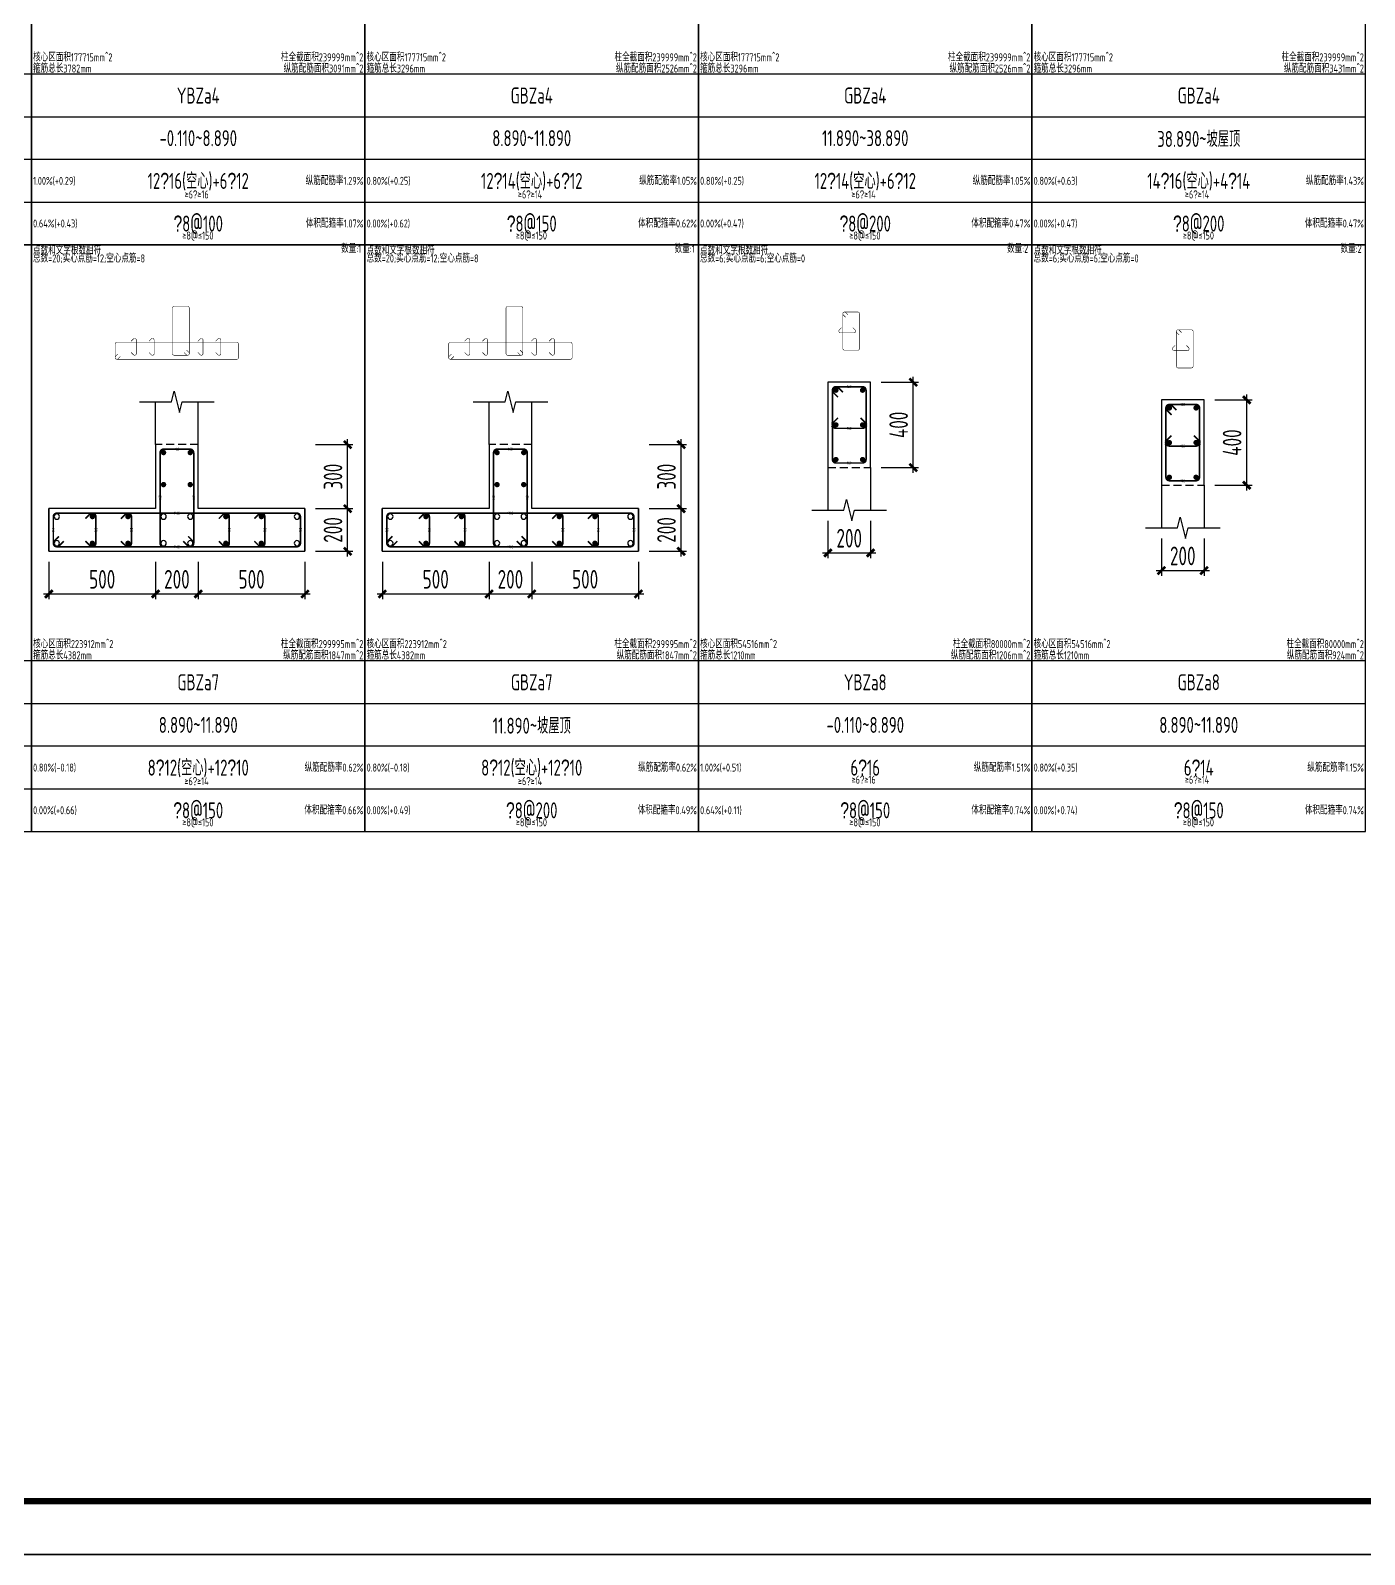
# Model space of a CAD drawing. Extents: x 154268 to 5133249, y -1832900 to 601179.
# Drawn here: x 553409 to 578409, y 477238 to 505810 of the extents above; entities that cross this region are included whole.
import ezdxf
from ezdxf.enums import TextEntityAlignment as Align

# ---------------------------------------------------------------- set-up
doc = ezdxf.new("R2010")
doc.units = 0
doc.header["$LTSCALE"] = 1000
doc.linetypes.add('DASHED', pattern=[0.75, 0.5, -0.25])
for name, color, linetype, plot in [('_TSZ_PLOT_MARK', 1, 'Continuous', False), ('墙柱归并数量', 8, 'Continuous', False), ('墙柱箍筋长度', 3, 'Continuous', False), ('墙柱配筋校核数据', 34, 'Continuous', False)]:
    doc.layers.add(name, color=color, linetype=linetype, plot=plot)
for name, color, linetype in [('A-ANNO-TITLE', 3, 'Continuous'), ('TAB', 7, 'Continuous'), ('TAB_TEXT', 7, 'Continuous'), ('THIN', 7, 'Continuous'), ('WALL_DE', 7, 'Continuous'), ('WCOL_DE', 7, 'Continuous'), ('WCOL_DE_DIM', 3, 'Continuous'), ('WCOL_DE_REIND', 1, 'Continuous'), ('WCOL_DE_REINL', 1, 'Continuous')]:
    doc.layers.add(name, color=color, linetype=linetype)
doc.styles.add('TSSD_Dimension', font='tssdeng.shx', dxfattribs={"width": 0.7, "bigfont": 'Hztxt.shx'})
doc.styles.add('TSSD_Label', font='tssdeng.shx', dxfattribs={"width": 0.7, "bigfont": 'hztxt.shx'})
doc.styles.add('tssd_rein', font='tssdeng.shx', dxfattribs={"width": 0.7, "bigfont": 'hztxt.shx'})
doc.dimstyles.new('TSSD_25_100_WCOLU_DIM', dxfattribs={"dimtxt": 350, "dimasz": 100, "dimexe": 100, "dimexo": 200, "dimgap": 100, "dimtad": 1, "dimdec": 0, "dimlfac": 0.25, "dimzin": 0, "dimdsep": 46, "dimtxsty": 'TSSD_Dimension', "dimblk": 'ARCHTICK', "dimcen": 0, "dimdle": 100, "dimclrt": 7, "dimadec": 0, "dimazin": 0, "dimtfac": 1, "dimtdec": 0, "dimtix": 1, "dimtmove": 2, "dimatfit": 3, "dimfxl": 1, "dimtolj": 1, "dimtzin": 0, "dimarcsym": 0})

# ---------------------------------------------------------------- blocks, each defined once
blk = doc.blocks.new('_ArchTick')
at = {"color": 0, "linetype": 'ByBlock', "const_width": 0.5}
blk.add_lwpolyline([(-0.71, -0.71), (0.71, 0.71)], dxfattribs=at)
blk = doc.blocks.new('*D3323')
at = {"layer": 'Defpoints', "color": 0, "transparency": 16777216}
for p in [(569153, 499216), (569953, 499216), (569153, 497616)]:
    blk.add_point(p, dxfattribs=at)
at = {"layer": 'WCOL_DE_DIM', "color": 0, "lineweight": -2, "transparency": 16777216}
for p, q in [((569353, 499216), (570053, 499216)), ((569953, 497516), (569953, 499316)), ((569353, 497616), (570053, 497616))]:
    blk.add_line(p, q, dxfattribs=at)
at = {"layer": 'WCOL_DE_DIM', "color": 0, "lineweight": -2, "transparency": 16777216, "xscale": 100, "yscale": 100, "zscale": 100}
for p, rotation in [((569953, 499216), 90), ((569953, 497616), 270)]:
    blk.add_blockref('_ArchTick', p, dxfattribs=dict(at, rotation=rotation))
at = {"layer": 'WCOL_DE_DIM', "color": 7, "transparency": 16777216, "insert": (569678, 498416), "char_height": 350, "attachment_point": 5, "rotation": 90, "style": 'TSSD_Dimension'}
blk.add_mtext('\\A1;400', dxfattribs=at)
blk = doc.blocks.new('*D3324')
at = {"layer": 'Defpoints', "color": 0, "transparency": 16777216}
for p in [(568353, 496816), (569153, 496816), (569153, 496016)]:
    blk.add_point(p, dxfattribs=at)
at = {"layer": 'WCOL_DE_DIM', "color": 0, "lineweight": -2, "transparency": 16777216}
for p, q in [((568353, 496616), (568353, 495916)), ((569153, 496616), (569153, 495916)), ((568253, 496016), (569253, 496016))]:
    blk.add_line(p, q, dxfattribs=at)
at = {"layer": 'WCOL_DE_DIM', "color": 0, "lineweight": -2, "transparency": 16777216, "xscale": 100, "yscale": 100, "zscale": 100, "rotation": 180}
blk.add_blockref('_ArchTick', (568353, 496016), dxfattribs=at)
at = {"layer": 'WCOL_DE_DIM', "color": 0, "lineweight": -2, "transparency": 16777216, "xscale": 100, "yscale": 100, "zscale": 100}
blk.add_blockref('_ArchTick', (569153, 496016), dxfattribs=at)
at = {"layer": 'WCOL_DE_DIM', "color": 7, "transparency": 16777216, "insert": (568753, 496291), "char_height": 350, "attachment_point": 5, "style": 'TSSD_Dimension'}
blk.add_mtext('\\A1;200', dxfattribs=at)
blk = doc.blocks.new('*D3438')
at = {"layer": 'Defpoints', "color": 0, "transparency": 16777216}
for p in [(558553, 496846), (559353, 496846), (558553, 496046)]:
    blk.add_point(p, dxfattribs=at)
at = {"layer": 'WCOL_DE_DIM', "color": 0, "lineweight": -2, "transparency": 16777216}
for p, q in [((559353, 495946), (559353, 496946)), ((558753, 496846), (559453, 496846)), ((558753, 496046), (559453, 496046))]:
    blk.add_line(p, q, dxfattribs=at)
at = {"layer": 'WCOL_DE_DIM', "color": 0, "lineweight": -2, "transparency": 16777216, "xscale": 100, "yscale": 100, "zscale": 100}
for p, rotation in [((559353, 496846), 90), ((559353, 496046), 270)]:
    blk.add_blockref('_ArchTick', p, dxfattribs=dict(at, rotation=rotation))
at = {"layer": 'WCOL_DE_DIM', "color": 7, "transparency": 16777216, "insert": (559078, 496446), "char_height": 350, "attachment_point": 5, "rotation": 90, "style": 'TSSD_Dimension'}
blk.add_mtext('\\A1;200', dxfattribs=at)
blk = doc.blocks.new('*D3439')
at = {"layer": 'Defpoints', "color": 0, "transparency": 16777216}
for p in [(558553, 498046), (559353, 498046), (558553, 496846)]:
    blk.add_point(p, dxfattribs=at)
at = {"layer": 'WCOL_DE_DIM', "color": 0, "lineweight": -2, "transparency": 16777216}
for p, q in [((558753, 498046), (559453, 498046)), ((559353, 496746), (559353, 498146)), ((558753, 496846), (559453, 496846))]:
    blk.add_line(p, q, dxfattribs=at)
at = {"layer": 'WCOL_DE_DIM', "color": 0, "lineweight": -2, "transparency": 16777216, "xscale": 100, "yscale": 100, "zscale": 100}
for p, rotation in [((559353, 498046), 90), ((559353, 496846), 270)]:
    blk.add_blockref('_ArchTick', p, dxfattribs=dict(at, rotation=rotation))
at = {"layer": 'WCOL_DE_DIM', "color": 7, "transparency": 16777216, "insert": (559078, 497446), "char_height": 350, "attachment_point": 5, "rotation": 90, "style": 'TSSD_Dimension'}
blk.add_mtext('\\A1;300', dxfattribs=at)
blk = doc.blocks.new('*D3440')
at = {"layer": 'Defpoints', "color": 0, "transparency": 16777216}
for p in [(553753, 496046), (555753, 496046), (555753, 495246)]:
    blk.add_point(p, dxfattribs=at)
at = {"layer": 'WCOL_DE_DIM', "color": 0, "lineweight": -2, "transparency": 16777216}
for p, q in [((553753, 495846), (553753, 495146)), ((555753, 495846), (555753, 495146)), ((553653, 495246), (555853, 495246))]:
    blk.add_line(p, q, dxfattribs=at)
at = {"layer": 'WCOL_DE_DIM', "color": 0, "lineweight": -2, "transparency": 16777216, "xscale": 100, "yscale": 100, "zscale": 100, "rotation": 180}
blk.add_blockref('_ArchTick', (553753, 495246), dxfattribs=at)
at = {"layer": 'WCOL_DE_DIM', "color": 0, "lineweight": -2, "transparency": 16777216, "xscale": 100, "yscale": 100, "zscale": 100}
blk.add_blockref('_ArchTick', (555753, 495246), dxfattribs=at)
at = {"layer": 'WCOL_DE_DIM', "color": 7, "transparency": 16777216, "insert": (554753, 495521), "char_height": 350, "attachment_point": 5, "style": 'TSSD_Dimension'}
blk.add_mtext('\\A1;500', dxfattribs=at)
blk = doc.blocks.new('*D3441')
at = {"layer": 'Defpoints', "color": 0, "transparency": 16777216}
for p in [(555753, 496046), (556553, 496046), (556553, 495246)]:
    blk.add_point(p, dxfattribs=at)
at = {"layer": 'WCOL_DE_DIM', "color": 0, "lineweight": -2, "transparency": 16777216}
for p, q in [((555753, 495846), (555753, 495146)), ((556553, 495846), (556553, 495146)), ((555653, 495246), (556653, 495246))]:
    blk.add_line(p, q, dxfattribs=at)
at = {"layer": 'WCOL_DE_DIM', "color": 0, "lineweight": -2, "transparency": 16777216, "xscale": 100, "yscale": 100, "zscale": 100, "rotation": 180}
blk.add_blockref('_ArchTick', (555753, 495246), dxfattribs=at)
at = {"layer": 'WCOL_DE_DIM', "color": 0, "lineweight": -2, "transparency": 16777216, "xscale": 100, "yscale": 100, "zscale": 100}
blk.add_blockref('_ArchTick', (556553, 495246), dxfattribs=at)
at = {"layer": 'WCOL_DE_DIM', "color": 7, "transparency": 16777216, "insert": (556153, 495521), "char_height": 350, "attachment_point": 5, "style": 'TSSD_Dimension'}
blk.add_mtext('\\A1;200', dxfattribs=at)
blk = doc.blocks.new('*D3442')
at = {"layer": 'Defpoints', "color": 0, "transparency": 16777216}
for p in [(556553, 496046), (558553, 496046), (558553, 495246)]:
    blk.add_point(p, dxfattribs=at)
at = {"layer": 'WCOL_DE_DIM', "color": 0, "lineweight": -2, "transparency": 16777216}
for p, q in [((556553, 495846), (556553, 495146)), ((558553, 495846), (558553, 495146)), ((556453, 495246), (558653, 495246))]:
    blk.add_line(p, q, dxfattribs=at)
at = {"layer": 'WCOL_DE_DIM', "color": 0, "lineweight": -2, "transparency": 16777216, "xscale": 100, "yscale": 100, "zscale": 100, "rotation": 180}
blk.add_blockref('_ArchTick', (556553, 495246), dxfattribs=at)
at = {"layer": 'WCOL_DE_DIM', "color": 0, "lineweight": -2, "transparency": 16777216, "xscale": 100, "yscale": 100, "zscale": 100}
blk.add_blockref('_ArchTick', (558553, 495246), dxfattribs=at)
at = {"layer": 'WCOL_DE_DIM', "color": 7, "transparency": 16777216, "insert": (557553, 495521), "char_height": 350, "attachment_point": 5, "style": 'TSSD_Dimension'}
blk.add_mtext('\\A1;500', dxfattribs=at)
blk = doc.blocks.new('*D3443')
at = {"layer": 'Defpoints', "color": 0, "transparency": 16777216}
for p in [(575403, 498884), (576203, 498884), (575403, 497284)]:
    blk.add_point(p, dxfattribs=at)
at = {"layer": 'WCOL_DE_DIM', "color": 0, "lineweight": -2, "transparency": 16777216}
for p, q in [((575603, 498884), (576303, 498884)), ((576203, 497184), (576203, 498984)), ((575603, 497284), (576303, 497284))]:
    blk.add_line(p, q, dxfattribs=at)
at = {"layer": 'WCOL_DE_DIM', "color": 0, "lineweight": -2, "transparency": 16777216, "xscale": 100, "yscale": 100, "zscale": 100}
for p, rotation in [((576203, 498884), 90), ((576203, 497284), 270)]:
    blk.add_blockref('_ArchTick', p, dxfattribs=dict(at, rotation=rotation))
at = {"layer": 'WCOL_DE_DIM', "color": 7, "transparency": 16777216, "insert": (575928, 498084), "char_height": 350, "attachment_point": 5, "rotation": 90, "style": 'TSSD_Dimension'}
blk.add_mtext('\\A1;400', dxfattribs=at)
blk = doc.blocks.new('*D3444')
at = {"layer": 'Defpoints', "color": 0, "transparency": 16777216}
for p in [(574603, 496484), (575403, 496484), (575403, 495684)]:
    blk.add_point(p, dxfattribs=at)
at = {"layer": 'WCOL_DE_DIM', "color": 0, "lineweight": -2, "transparency": 16777216}
for p, q in [((574603, 496284), (574603, 495584)), ((575403, 496284), (575403, 495584)), ((574503, 495684), (575503, 495684))]:
    blk.add_line(p, q, dxfattribs=at)
at = {"layer": 'WCOL_DE_DIM', "color": 0, "lineweight": -2, "transparency": 16777216, "xscale": 100, "yscale": 100, "zscale": 100, "rotation": 180}
blk.add_blockref('_ArchTick', (574603, 495684), dxfattribs=at)
at = {"layer": 'WCOL_DE_DIM', "color": 0, "lineweight": -2, "transparency": 16777216, "xscale": 100, "yscale": 100, "zscale": 100}
blk.add_blockref('_ArchTick', (575403, 495684), dxfattribs=at)
at = {"layer": 'WCOL_DE_DIM', "color": 7, "transparency": 16777216, "insert": (575003, 495959), "char_height": 350, "attachment_point": 5, "style": 'TSSD_Dimension'}
blk.add_mtext('\\A1;200', dxfattribs=at)
blk = doc.blocks.new('*D3588')
at = {"layer": 'Defpoints', "color": 0, "transparency": 16777216}
for p in [(564803, 496846), (565603, 496846), (564803, 496046)]:
    blk.add_point(p, dxfattribs=at)
at = {"layer": 'WCOL_DE_DIM', "color": 0, "lineweight": -2, "transparency": 16777216}
for p, q in [((565603, 495946), (565603, 496946)), ((565003, 496846), (565703, 496846)), ((565003, 496046), (565703, 496046))]:
    blk.add_line(p, q, dxfattribs=at)
at = {"layer": 'WCOL_DE_DIM', "color": 0, "lineweight": -2, "transparency": 16777216, "xscale": 100, "yscale": 100, "zscale": 100}
for p, rotation in [((565603, 496846), 90), ((565603, 496046), 270)]:
    blk.add_blockref('_ArchTick', p, dxfattribs=dict(at, rotation=rotation))
at = {"layer": 'WCOL_DE_DIM', "color": 7, "transparency": 16777216, "insert": (565328, 496446), "char_height": 350, "attachment_point": 5, "rotation": 90, "style": 'TSSD_Dimension'}
blk.add_mtext('\\A1;200', dxfattribs=at)
blk = doc.blocks.new('*D3589')
at = {"layer": 'Defpoints', "color": 0, "transparency": 16777216}
for p in [(564803, 498046), (565603, 498046), (564803, 496846)]:
    blk.add_point(p, dxfattribs=at)
at = {"layer": 'WCOL_DE_DIM', "color": 0, "lineweight": -2, "transparency": 16777216}
for p, q in [((565003, 498046), (565703, 498046)), ((565603, 496746), (565603, 498146)), ((565003, 496846), (565703, 496846))]:
    blk.add_line(p, q, dxfattribs=at)
at = {"layer": 'WCOL_DE_DIM', "color": 0, "lineweight": -2, "transparency": 16777216, "xscale": 100, "yscale": 100, "zscale": 100}
for p, rotation in [((565603, 498046), 90), ((565603, 496846), 270)]:
    blk.add_blockref('_ArchTick', p, dxfattribs=dict(at, rotation=rotation))
at = {"layer": 'WCOL_DE_DIM', "color": 7, "transparency": 16777216, "insert": (565328, 497446), "char_height": 350, "attachment_point": 5, "rotation": 90, "style": 'TSSD_Dimension'}
blk.add_mtext('\\A1;300', dxfattribs=at)
blk = doc.blocks.new('*D3590')
at = {"layer": 'Defpoints', "color": 0, "transparency": 16777216}
for p in [(560003, 496046), (562003, 496046), (562003, 495246)]:
    blk.add_point(p, dxfattribs=at)
at = {"layer": 'WCOL_DE_DIM', "color": 0, "lineweight": -2, "transparency": 16777216}
for p, q in [((560003, 495846), (560003, 495146)), ((562003, 495846), (562003, 495146)), ((559903, 495246), (562103, 495246))]:
    blk.add_line(p, q, dxfattribs=at)
at = {"layer": 'WCOL_DE_DIM', "color": 0, "lineweight": -2, "transparency": 16777216, "xscale": 100, "yscale": 100, "zscale": 100, "rotation": 180}
blk.add_blockref('_ArchTick', (560003, 495246), dxfattribs=at)
at = {"layer": 'WCOL_DE_DIM', "color": 0, "lineweight": -2, "transparency": 16777216, "xscale": 100, "yscale": 100, "zscale": 100}
blk.add_blockref('_ArchTick', (562003, 495246), dxfattribs=at)
at = {"layer": 'WCOL_DE_DIM', "color": 7, "transparency": 16777216, "insert": (561003, 495521), "char_height": 350, "attachment_point": 5, "style": 'TSSD_Dimension'}
blk.add_mtext('\\A1;500', dxfattribs=at)
blk = doc.blocks.new('*D3591')
at = {"layer": 'Defpoints', "color": 0, "transparency": 16777216}
for p in [(562003, 496046), (562803, 496046), (562803, 495246)]:
    blk.add_point(p, dxfattribs=at)
at = {"layer": 'WCOL_DE_DIM', "color": 0, "lineweight": -2, "transparency": 16777216}
for p, q in [((562003, 495846), (562003, 495146)), ((562803, 495846), (562803, 495146)), ((561903, 495246), (562903, 495246))]:
    blk.add_line(p, q, dxfattribs=at)
at = {"layer": 'WCOL_DE_DIM', "color": 0, "lineweight": -2, "transparency": 16777216, "xscale": 100, "yscale": 100, "zscale": 100, "rotation": 180}
blk.add_blockref('_ArchTick', (562003, 495246), dxfattribs=at)
at = {"layer": 'WCOL_DE_DIM', "color": 0, "lineweight": -2, "transparency": 16777216, "xscale": 100, "yscale": 100, "zscale": 100}
blk.add_blockref('_ArchTick', (562803, 495246), dxfattribs=at)
at = {"layer": 'WCOL_DE_DIM', "color": 7, "transparency": 16777216, "insert": (562403, 495521), "char_height": 350, "attachment_point": 5, "style": 'TSSD_Dimension'}
blk.add_mtext('\\A1;200', dxfattribs=at)
blk = doc.blocks.new('*D3592')
at = {"layer": 'Defpoints', "color": 0, "transparency": 16777216}
for p in [(562803, 496046), (564803, 496046), (564803, 495246)]:
    blk.add_point(p, dxfattribs=at)
at = {"layer": 'WCOL_DE_DIM', "color": 0, "lineweight": -2, "transparency": 16777216}
for p, q in [((562803, 495846), (562803, 495146)), ((564803, 495846), (564803, 495146)), ((562703, 495246), (564903, 495246))]:
    blk.add_line(p, q, dxfattribs=at)
at = {"layer": 'WCOL_DE_DIM', "color": 0, "lineweight": -2, "transparency": 16777216, "xscale": 100, "yscale": 100, "zscale": 100, "rotation": 180}
blk.add_blockref('_ArchTick', (562803, 495246), dxfattribs=at)
at = {"layer": 'WCOL_DE_DIM', "color": 0, "lineweight": -2, "transparency": 16777216, "xscale": 100, "yscale": 100, "zscale": 100}
blk.add_blockref('_ArchTick', (564803, 495246), dxfattribs=at)
at = {"layer": 'WCOL_DE_DIM', "color": 7, "transparency": 16777216, "insert": (563803, 495521), "char_height": 350, "attachment_point": 5, "style": 'TSSD_Dimension'}
blk.add_mtext('\\A1;500', dxfattribs=at)

msp = doc.modelspace()

# ---------------------------------------------------------------- linework, layer by layer
at = {"layer": '_TSZ_PLOT_MARK'}
msp.add_lwpolyline([(528403.6, 477238.3), (633503.6, 477238.3), (633503.6, 536638.3), (528403.6, 536638.3)], close=True, dxfattribs=at)
at = {"layer": 'A-ANNO-TITLE'}
msp.add_lwpolyline([(528403.6, 477238.3), (528403.6, 536638.3), (633503.6, 536638.3), (633503.6, 477238.3)], close=True, dxfattribs=at)
at = {"layer": 'A-ANNO-TITLE', "const_width": 120}
msp.add_lwpolyline([(530903.6, 478238.3), (530903.6, 535638.3), (632503.6, 535638.3), (632503.6, 478238.3)], close=True, dxfattribs=at)
at = {"layer": 'TAB'}
for points in [[(547177.7, 501791.3), (553427.7, 501791.3), (553427.7, 512791.3), (547177.7, 512791.3), (547177.7, 501791.3), (547177.7, 502591.3), (553427.7, 502591.3), (553427.7, 503391.3), (547177.7, 503391.3), (547177.7, 504191.3), (553427.7, 504191.3), (553427.7, 504991.3), (547177.7, 504991.3)], [(553427.7, 501791.3), (559677.7, 501791.3), (559677.7, 512791.3), (553427.7, 512791.3), (553427.7, 501791.3), (553427.7, 502591.3), (559677.7, 502591.3), (559677.7, 503391.3), (553427.7, 503391.3), (553427.7, 504191.3), (559677.7, 504191.3), (559677.7, 504991.3), (553427.7, 504991.3)], [(559677.7, 501791.3), (565927.7, 501791.3), (565927.7, 512791.3), (559677.7, 512791.3), (559677.7, 501791.3), (559677.7, 502591.3), (565927.7, 502591.3), (565927.7, 503391.3), (559677.7, 503391.3), (559677.7, 504191.3), (565927.7, 504191.3), (565927.7, 504991.3), (559677.7, 504991.3)], [(565927.7, 501791.3), (572177.7, 501791.3), (572177.7, 512791.3), (565927.7, 512791.3), (565927.7, 501791.3), (565927.7, 502591.3), (572177.7, 502591.3), (572177.7, 503391.3), (565927.7, 503391.3), (565927.7, 504191.3), (572177.7, 504191.3), (572177.7, 504991.3), (565927.7, 504991.3)], [(572177.7, 501791.3), (578427.7, 501791.3), (578427.7, 512791.3), (572177.7, 512791.3), (572177.7, 501791.3), (572177.7, 502591.3), (578427.7, 502591.3), (578427.7, 503391.3), (572177.7, 503391.3), (572177.7, 504191.3), (578427.7, 504191.3), (578427.7, 504991.3), (572177.7, 504991.3)], [(547177.7, 490791.3), (553427.7, 490791.3), (553427.7, 501791.3), (547177.7, 501791.3), (547177.7, 490791.3), (547177.7, 491591.3), (553427.7, 491591.3), (553427.7, 492391.3), (547177.7, 492391.3), (547177.7, 493191.3), (553427.7, 493191.3), (553427.7, 493991.3), (547177.7, 493991.3)], [(553427.7, 490791.3), (559677.7, 490791.3), (559677.7, 501791.3), (553427.7, 501791.3), (553427.7, 490791.3), (553427.7, 491591.3), (559677.7, 491591.3), (559677.7, 492391.3), (553427.7, 492391.3), (553427.7, 493191.3), (559677.7, 493191.3), (559677.7, 493991.3), (553427.7, 493991.3)], [(559677.7, 490791.3), (565927.7, 490791.3), (565927.7, 501791.3), (559677.7, 501791.3), (559677.7, 490791.3), (559677.7, 491591.3), (565927.7, 491591.3), (565927.7, 492391.3), (559677.7, 492391.3), (559677.7, 493191.3), (565927.7, 493191.3), (565927.7, 493991.3), (559677.7, 493991.3)], [(565927.7, 490791.3), (572177.7, 490791.3), (572177.7, 501791.3), (565927.7, 501791.3), (565927.7, 490791.3), (565927.7, 491591.3), (572177.7, 491591.3), (572177.7, 492391.3), (565927.7, 492391.3), (565927.7, 493191.3), (572177.7, 493191.3), (572177.7, 493991.3), (565927.7, 493991.3)], [(572177.7, 490791.3), (578427.7, 490791.3), (578427.7, 501791.3), (572177.7, 501791.3), (572177.7, 490791.3), (572177.7, 491591.3), (578427.7, 491591.3), (578427.7, 492391.3), (572177.7, 492391.3), (572177.7, 493191.3), (578427.7, 493191.3), (578427.7, 493991.3), (572177.7, 493991.3)]]:
    msp.add_lwpolyline(points, dxfattribs=at)
at = {"layer": 'THIN'}
for points in [[(555452.7, 498846.3), (556052.7, 498846.3), (556102.7, 499046.3), (556202.7, 498646.3), (556252.7, 498846.3), (556852.7, 498846.3)], [(561702.7, 498846.3), (562302.7, 498846.3), (562352.7, 499046.3), (562452.7, 498646.3), (562502.7, 498846.3), (563102.7, 498846.3)], [(568052.7, 496816.3), (568652.7, 496816.3), (568702.7, 497016.3), (568802.7, 496616.3), (568852.7, 496816.3), (569452.7, 496816.3)], [(574302.7, 496483.8), (574902.7, 496483.8), (574952.7, 496683.8), (575052.7, 496283.8), (575102.7, 496483.8), (575702.7, 496483.8)]]:
    msp.add_lwpolyline(points, dxfattribs=at)
at = {"layer": 'WALL_DE'}
for p, q in [((569152.7, 499216.3), (568352.7, 499216.3)), ((568352.7, 499216.3), (568352.7, 497616.3)), ((569152.7, 497616.3), (569152.7, 499216.3)), ((575402.7, 498883.8), (574602.7, 498883.8)), ((574602.7, 498883.8), (574602.7, 497283.8)), ((575402.7, 497283.8), (575402.7, 498883.8)), ((555752.7, 498046.3), (555752.7, 498846.3)), ((556552.7, 498046.3), (556552.7, 498846.3)), ((562002.7, 498046.3), (562002.7, 498846.3)), ((562802.7, 498046.3), (562802.7, 498846.3)), ((555752.7, 498046.3), (555752.7, 496846.3)), ((556552.7, 496846.3), (556552.7, 498046.3)), ((562002.7, 498046.3), (562002.7, 496846.3)), ((562802.7, 496846.3), (562802.7, 498046.3)), ((568352.7, 497616.3), (568352.7, 496816.3)), ((569152.7, 497616.3), (569152.7, 496816.3)), ((574602.7, 497283.8), (574602.7, 496483.8)), ((575402.7, 497283.8), (575402.7, 496483.8)), ((555752.7, 496846.3), (553752.7, 496846.3)), ((553752.7, 496846.3), (553752.7, 496046.3)), ((553752.7, 496046.3), (553752.7, 496846.3)), ((558552.7, 496846.3), (556552.7, 496846.3)), ((558552.7, 496046.3), (558552.7, 496846.3)), ((558552.7, 496846.3), (558552.7, 496046.3)), ((562002.7, 496846.3), (560002.7, 496846.3)), ((560002.7, 496846.3), (560002.7, 496046.3)), ((560002.7, 496046.3), (560002.7, 496846.3)), ((564802.7, 496846.3), (562802.7, 496846.3)), ((564802.7, 496046.3), (564802.7, 496846.3)), ((564802.7, 496846.3), (564802.7, 496046.3)), ((553752.7, 496046.3), (558552.7, 496046.3)), ((560002.7, 496046.3), (564802.7, 496046.3))]:
    msp.add_line(p, q, dxfattribs=at)
at = {"layer": 'WCOL_DE', "linetype": 'DASHED', "ltscale": 0.3}
for points in [[(569152.7, 497616.3), (569152.7, 499216.3), (568352.7, 499216.3), (568352.7, 497616.3)], [(575402.7, 497283.8), (575402.7, 498883.8), (574602.7, 498883.8), (574602.7, 497283.8)], [(553752.7, 496046.3), (558552.7, 496046.3), (558552.7, 496846.3), (556552.7, 496846.3), (556552.7, 498046.3), (555752.7, 498046.3), (555752.7, 496846.3), (553752.7, 496846.3)], [(560002.7, 496046.3), (564802.7, 496046.3), (564802.7, 496846.3), (562802.7, 496846.3), (562802.7, 498046.3), (562002.7, 498046.3), (562002.7, 496846.3), (560002.7, 496846.3)]]:
    msp.add_lwpolyline(points, close=True, dxfattribs=at)
at = {"layer": 'WCOL_DE_REIND', "const_width": 50}
for points in [[(568502.7, 499041.3, 1), (568502.7, 499091.3, 1), (568502.7, 499041.3, 1)], [(569002.7, 499041.3, 1), (569002.7, 499091.3, 1), (569002.7, 499041.3, 1)], [(574752.7, 498708.8, 1), (574752.7, 498758.8, 1), (574752.7, 498708.8, 1)], [(575252.7, 498708.8, 1), (575252.7, 498758.8, 1), (575252.7, 498708.8, 1)], [(568502.7, 498391.3, 1), (568502.7, 498441.3, 1), (568502.7, 498391.3, 1)], [(569002.7, 498391.3, 1), (569002.7, 498441.3, 1), (569002.7, 498391.3, 1)], [(574752.7, 498058.8, 1), (574752.7, 498108.8, 1), (574752.7, 498058.8, 1)], [(575252.7, 498058.8, 1), (575252.7, 498108.8, 1), (575252.7, 498058.8, 1)], [(555902.7, 497871.3, 1), (555902.7, 497921.3, 1), (555902.7, 497871.3, 1)], [(556402.7, 497871.3, 1), (556402.7, 497921.3, 1), (556402.7, 497871.3, 1)], [(562152.7, 497871.3, 1), (562152.7, 497921.3, 1), (562152.7, 497871.3, 1)], [(562652.7, 497871.3, 1), (562652.7, 497921.3, 1), (562652.7, 497871.3, 1)], [(568502.7, 497741.3, 1), (568502.7, 497791.3, 1), (568502.7, 497741.3, 1)], [(569002.7, 497741.3, 1), (569002.7, 497791.3, 1), (569002.7, 497741.3, 1)], [(574752.7, 497408.8, 1), (574752.7, 497458.8, 1), (574752.7, 497408.8, 1)], [(575252.7, 497408.8, 1), (575252.7, 497458.8, 1), (575252.7, 497408.8, 1)], [(555902.7, 497271.3, 1), (555902.7, 497321.3, 1), (555902.7, 497271.3, 1)], [(556402.7, 497271.3, 1), (556402.7, 497321.3, 1), (556402.7, 497271.3, 1)], [(562152.7, 497271.3, 1), (562152.7, 497321.3, 1), (562152.7, 497271.3, 1)], [(562652.7, 497271.3, 1), (562652.7, 497321.3, 1), (562652.7, 497271.3, 1)], [(554569.4, 496671.3, 1), (554569.4, 496721.3, 1), (554569.4, 496671.3, 1)], [(555236, 496671.3, 1), (555236, 496721.3, 1), (555236, 496671.3, 1)], [(557069.4, 496671.3, 1), (557069.4, 496721.3, 1), (557069.4, 496671.3, 1)], [(557736, 496671.3, 1), (557736, 496721.3, 1), (557736, 496671.3, 1)], [(560819.4, 496671.3, 1), (560819.4, 496721.3, 1), (560819.4, 496671.3, 1)], [(561486, 496671.3, 1), (561486, 496721.3, 1), (561486, 496671.3, 1)], [(563319.4, 496671.3, 1), (563319.4, 496721.3, 1), (563319.4, 496671.3, 1)], [(563986, 496671.3, 1), (563986, 496721.3, 1), (563986, 496671.3, 1)], [(554569.4, 496171.3, 1), (554569.4, 496221.3, 1), (554569.4, 496171.3, 1)], [(555236, 496171.3, 1), (555236, 496221.3, 1), (555236, 496171.3, 1)], [(557069.4, 496171.3, 1), (557069.4, 496221.3, 1), (557069.4, 496171.3, 1)], [(557736, 496171.3, 1), (557736, 496221.3, 1), (557736, 496171.3, 1)], [(560819.4, 496171.3, 1), (560819.4, 496221.3, 1), (560819.4, 496171.3, 1)], [(561486, 496171.3, 1), (561486, 496221.3, 1), (561486, 496171.3, 1)], [(563319.4, 496171.3, 1), (563319.4, 496221.3, 1), (563319.4, 496171.3, 1)], [(563986, 496171.3, 1), (563986, 496221.3, 1), (563986, 496171.3, 1)]]:
    msp.add_lwpolyline(points, format="xyb", dxfattribs=at)
at = {"layer": 'WCOL_DE_REIND'}
for points in [[(553902.7, 496646.3, 1), (553902.7, 496746.3, 1), (553902.7, 496646.3, 1)], [(555902.7, 496646.3, 1), (555902.7, 496746.3, 1), (555902.7, 496646.3, 1)], [(556402.7, 496646.3, 1), (556402.7, 496746.3, 1), (556402.7, 496646.3, 1)], [(558402.7, 496646.3, 1), (558402.7, 496746.3, 1), (558402.7, 496646.3, 1)], [(560152.7, 496646.3, 1), (560152.7, 496746.3, 1), (560152.7, 496646.3, 1)], [(562152.7, 496646.3, 1), (562152.7, 496746.3, 1), (562152.7, 496646.3, 1)], [(562652.7, 496646.3, 1), (562652.7, 496746.3, 1), (562652.7, 496646.3, 1)], [(564652.7, 496646.3, 1), (564652.7, 496746.3, 1), (564652.7, 496646.3, 1)], [(553902.7, 496146.3, 1), (553902.7, 496246.3, 1), (553902.7, 496146.3, 1)], [(555902.7, 496146.3, 1), (555902.7, 496246.3, 1), (555902.7, 496146.3, 1)], [(556402.7, 496146.3, 1), (556402.7, 496246.3, 1), (556402.7, 496146.3, 1)], [(558402.7, 496146.3, 1), (558402.7, 496246.3, 1), (558402.7, 496146.3, 1)], [(560152.7, 496146.3, 1), (560152.7, 496246.3, 1), (560152.7, 496146.3, 1)], [(562152.7, 496146.3, 1), (562152.7, 496246.3, 1), (562152.7, 496146.3, 1)], [(562652.7, 496146.3, 1), (562652.7, 496246.3, 1), (562652.7, 496146.3, 1)], [(564652.7, 496146.3, 1), (564652.7, 496246.3, 1), (564652.7, 496146.3, 1)]]:
    msp.add_lwpolyline(points, format="xyb", dxfattribs=at)
at = {"layer": 'WCOL_DE_REINL'}
for points, const_width in [([(556333.3, 499819.2), (556375.7, 499776.8, -0.6681786), (556352.7, 499721.3), (556102.7, 499721.3, -0.4142136), (556070.2, 499753.8), (556070.2, 500603.8, -0.4142136), (556102.7, 500636.3), (556352.7, 500636.3, -0.4142136), (556385.2, 500603.8), (556385.2, 499753.8, -0.6681786), (556329.7, 499730.8), (556287.3, 499773.3)], 10), ([(562583.3, 499819.2), (562625.7, 499776.8, -0.6681786), (562602.7, 499721.3), (562352.7, 499721.3, -0.4142136), (562320.2, 499753.8), (562320.2, 500603.8, -0.4142136), (562352.7, 500636.3), (562602.7, 500636.3, -0.4142136), (562635.2, 500603.8), (562635.2, 499753.8, -0.6681786), (562579.7, 499730.8), (562537.3, 499773.3)], 10), ([(568684.6, 500433.4), (568642.2, 500475.8, -0.6681786), (568665.2, 500531.3), (568915.2, 500531.3, -0.4142136), (568947.7, 500498.8), (568947.7, 499848.8, -0.4142136), (568915.2, 499816.3), (568665.2, 499816.3, -0.4142136), (568632.7, 499848.8), (568632.7, 500498.8, -0.6681786), (568688.2, 500521.8), (568730.6, 500479.4)], 10), ([(555295.6, 499773.3), (555338, 499730.8, 0.6681786), (555393.5, 499753.8), (555393.5, 500003.8, 0.6681786), (555338, 500026.8), (555295.6, 499984.4)], 10), ([(555629, 499773.3), (555671.4, 499730.8, 0.6681786), (555726.9, 499753.8), (555726.9, 500003.8, 0.6681786), (555671.4, 500026.8), (555629, 499984.4)], 10), ([(556545.6, 499773.3), (556588, 499730.8, 0.6681786), (556643.5, 499753.8), (556643.5, 500003.8, 0.6681786), (556588, 500026.8), (556545.6, 499984.4)], 10), ([(556879, 499773.3), (556921.4, 499730.8, 0.6681786), (556976.9, 499753.8), (556976.9, 500003.8, 0.6681786), (556921.4, 500026.8), (556879, 499984.4)], 10), ([(561545.6, 499773.3), (561588, 499730.8, 0.6681786), (561643.5, 499753.8), (561643.5, 500003.8, 0.6681786), (561588, 500026.8), (561545.6, 499984.4)], 10), ([(561879, 499773.3), (561921.4, 499730.8, 0.6681786), (561976.9, 499753.8), (561976.9, 500003.8, 0.6681786), (561921.4, 500026.8), (561879, 499984.4)], 10), ([(562795.6, 499773.3), (562838, 499730.8, 0.6681786), (562893.5, 499753.8), (562893.5, 500003.8, 0.6681786), (562838, 500026.8), (562795.6, 499984.4)], 10), ([(563129, 499773.3), (563171.4, 499730.8, 0.6681786), (563226.9, 499753.8), (563226.9, 500003.8, 0.6681786), (563171.4, 500026.8), (563129, 499984.4)], 10), ([(568609.6, 500239.2), (568567.2, 500196.8, 0.6681786), (568590.2, 500141.3), (568840.2, 500141.3, 0.6681786), (568863.2, 500196.8), (568820.8, 500239.2)], 10), ([(574934.6, 500100.9), (574892.2, 500143.3, -0.6681786), (574915.2, 500198.8), (575165.2, 500198.8, -0.4142136), (575197.7, 500166.3), (575197.7, 499516.3, -0.4142136), (575165.2, 499483.8), (574915.2, 499483.8, -0.4142136), (574882.7, 499516.3), (574882.7, 500166.3, -0.6681786), (574938.2, 500189.3), (574980.6, 500146.9)], 10), ([(555093.1, 499698.3), (555050.7, 499655.8, -0.6681786), (554995.2, 499678.8), (554995.2, 499928.8, -0.4142136), (555027.7, 499961.3), (557277.7, 499961.3, -0.4142168), (557310.2, 499928.8), (557310.2, 499678.8, -0.4142103), (557277.7, 499646.3), (555027.7, 499646.3, -0.6681786), (555004.7, 499701.8), (555047.1, 499744.2)], 10), ([(561343.1, 499698.3), (561300.7, 499655.8, -0.6681786), (561245.2, 499678.8), (561245.2, 499928.8, -0.4142136), (561277.7, 499961.3), (563527.7, 499961.3, -0.4142168), (563560.2, 499928.8), (563560.2, 499678.8, -0.4142103), (563527.7, 499646.3), (561277.7, 499646.3, -0.6681786), (561254.7, 499701.8), (561297.1, 499744.2)], 10), ([(574859.6, 499906.7), (574817.2, 499864.3, 0.6681786), (574840.2, 499808.8), (575090.2, 499808.8, 0.6681786), (575113.2, 499864.3), (575070.8, 499906.7)], 10), ([(568541.6, 498935.5), (568456.7, 499020.4, -0.6681786), (568502.7, 499131.3), (569002.7, 499131.3, -0.4142136), (569067.7, 499066.3), (569067.7, 497766.3, -0.4142136), (569002.7, 497701.3), (568502.7, 497701.3, -0.4142136), (568437.7, 497766.3), (568437.7, 499066.3, -0.6681786), (568548.7, 499112.3), (568633.5, 499027.4)], 30), ([(574791.6, 498603), (574706.7, 498687.9, -0.6681786), (574752.7, 498798.8), (575252.7, 498798.8, -0.4142136), (575317.7, 498733.8), (575317.7, 497433.8, -0.4142136), (575252.7, 497368.8), (574752.7, 497368.8, -0.4142136), (574687.7, 497433.8), (574687.7, 498733.8, -0.6681786), (574798.7, 498779.8), (574883.5, 498694.9)], 30), ([(556363.8, 496327.1), (556448.7, 496242.3, -0.6681786), (556402.7, 496131.3), (555902.7, 496131.3, -0.4142136), (555837.7, 496196.3), (555837.7, 497896.3, -0.4142136), (555902.7, 497961.3), (556402.7, 497961.3, -0.4142136), (556467.7, 497896.3), (556467.7, 496196.3, -0.6681786), (556356.7, 496150.4), (556271.9, 496235.2)], 30), ([(562613.8, 496327.1), (562698.7, 496242.3, -0.6681786), (562652.7, 496131.3), (562152.7, 496131.3, -0.4142136), (562087.7, 496196.3), (562087.7, 497896.3, -0.4142136), (562152.7, 497961.3), (562652.7, 497961.3, -0.4142136), (562717.7, 497896.3), (562717.7, 496196.3, -0.6681786), (562606.7, 496150.4), (562521.9, 496235.2)], 30), ([(554033.5, 496235.2), (553948.7, 496150.4, -0.6681786), (553837.7, 496196.3), (553837.7, 496696.3, -0.4142136), (553902.7, 496761.3), (558402.7, 496761.3, -0.4142168), (558467.7, 496696.3), (558467.7, 496196.3, -0.4142103), (558402.7, 496131.3), (553902.7, 496131.3, -0.6681786), (553856.7, 496242.3), (553941.6, 496327.1)], 30), ([(560283.5, 496235.2), (560198.7, 496150.4, -0.6681786), (560087.7, 496196.3), (560087.7, 496696.3, -0.4142136), (560152.7, 496761.3), (564652.7, 496761.3, -0.4142168), (564717.7, 496696.3), (564717.7, 496196.3, -0.4142103), (564652.7, 496131.3), (560152.7, 496131.3, -0.6681786), (560106.7, 496242.3), (560191.6, 496327.1)], 30)]:
    msp.add_lwpolyline(points, format="xyb", dxfattribs=dict(at, const_width=const_width))
at = {"layer": 'WCOL_DE_REINL', "color": 6, "const_width": 30}
for points in [[(568541.6, 498547.1), (568456.7, 498462.3, 0.6681786), (568502.7, 498351.3), (569002.7, 498351.3, 0.6681786), (569048.7, 498462.3), (568963.8, 498547.1)], [(574791.6, 498214.6), (574706.7, 498129.8, 0.6681786), (574752.7, 498018.8), (575252.7, 498018.8, 0.6681786), (575298.7, 498129.8), (575213.8, 498214.6)], [(554438.5, 496235.2), (554523.4, 496150.4, 0.6681786), (554634.4, 496196.3), (554634.4, 496696.3, 0.6681786), (554523.4, 496742.3), (554438.5, 496657.4)], [(555105.2, 496235.2), (555190.1, 496150.4, 0.6681786), (555301, 496196.3), (555301, 496696.3, 0.6681786), (555190.1, 496742.3), (555105.2, 496657.4)], [(556938.5, 496235.2), (557023.4, 496150.4, 0.6681786), (557134.4, 496196.3), (557134.4, 496696.3, 0.6681786), (557023.4, 496742.3), (556938.5, 496657.4)], [(557605.2, 496235.2), (557690.1, 496150.4, 0.6681786), (557801, 496196.3), (557801, 496696.3, 0.6681786), (557690.1, 496742.3), (557605.2, 496657.4)], [(560688.5, 496235.2), (560773.4, 496150.4, 0.6681786), (560884.4, 496196.3), (560884.4, 496696.3, 0.6681786), (560773.4, 496742.3), (560688.5, 496657.4)], [(561355.2, 496235.2), (561440.1, 496150.4, 0.6681786), (561551, 496196.3), (561551, 496696.3, 0.6681786), (561440.1, 496742.3), (561355.2, 496657.4)], [(563188.5, 496235.2), (563273.4, 496150.4, 0.6681786), (563384.4, 496196.3), (563384.4, 496696.3, 0.6681786), (563273.4, 496742.3), (563188.5, 496657.4)], [(563855.2, 496235.2), (563940.1, 496150.4, 0.6681786), (564051, 496196.3), (564051, 496696.3, 0.6681786), (563940.1, 496742.3), (563855.2, 496657.4)]]:
    msp.add_lwpolyline(points, format="xyb", dxfattribs=at)

# ---------------------------------------------------------------- texts
at = {"layer": 'TAB_TEXT', "style": 'TSSD_Label', "width": 0.7}
for s, p in [('YBZa4', (556552.7, 504591.3)), ('GBZa4', (562802.7, 504591.3)), ('GBZa4', (569052.7, 504591.3)), ('GBZa4', (575302.7, 504591.3)), ('-0.110~8.890', (556552.7, 503791.3)), ('8.890~11.890', (562802.7, 503791.3)), ('11.890~38.890', (569052.7, 503791.3)), ('38.890~坡屋顶', (575302.7, 503791.3)), ('12\ue53216(空心)+6\ue53212', (556552.7, 502991.3)), ('12\ue53214(空心)+6\ue53212', (562802.7, 502991.3)), ('12\ue53214(空心)+6\ue53212', (569052.7, 502991.3)), ('14\ue53216(空心)+4\ue53214', (575302.7, 502991.3)), ('GBZa7', (556552.7, 493591.3)), ('GBZa7', (562802.7, 493591.3)), ('YBZa8', (569052.7, 493591.3)), ('GBZa8', (575302.7, 493591.3)), ('8.890~11.890', (556552.7, 492791.3)), ('11.890~坡屋顶', (562802.7, 492791.3)), ('-0.110~8.890', (569052.7, 492791.3)), ('8.890~11.890', (575302.7, 492791.3)), ('8\ue53212(空心)+12\ue53210', (556552.7, 491991.3)), ('8\ue53212(空心)+12\ue53210', (562802.7, 491991.3)), ('6\ue53216', (569052.7, 491991.3)), ('6\ue53214', (575302.7, 491991.3)), ('\ue5328@150', (556552.7, 491191.3)), ('\ue5328@200', (562802.7, 491191.3)), ('\ue5328@150', (569052.7, 491191.3)), ('\ue5328@150', (575302.7, 491191.3))]:
    msp.add_text(s, height=300, dxfattribs=at).set_placement(p, align=Align.MIDDLE)
at = {"layer": 'TAB_TEXT', "color": 1, "style": 'TSSD_Label', "width": 0.7}
for s, p in [('\ue5328@100', (556552.7, 502191.3)), ('\ue5328@150', (562802.7, 502191.3)), ('\ue5328@200', (569052.7, 502191.3)), ('\ue5328@200', (575302.7, 502191.3))]:
    msp.add_text(s, height=300, dxfattribs=at).set_placement(p, align=Align.MIDDLE)
at = {"layer": '墙柱归并数量', "style": 'TSSD_Label', "width": 0.7}
for s, p in [('数量:1 ', (559677.7, 501791.3)), ('数量:1 ', (565927.7, 501791.3)), ('数量:2 ', (572177.7, 501791.3)), ('数量:2 ', (578427.7, 501791.3))]:
    msp.add_text(s, height=150, dxfattribs=at).set_placement(p, align=Align.TOP_RIGHT)
at = {"layer": '墙柱箍筋长度', "style": 'tssd_rein', "width": 0.7}
for s, p in [('162', (568752.7, 499131.3)), ('162', (575002.7, 498798.8)), ('162', (568752.7, 498351.3)), ('162', (575002.7, 498018.8)), ('162', (556152.7, 497961.3)), ('162', (562402.7, 497961.3)), ('162', (568752.7, 497701.3)), ('162', (575002.7, 497368.8)), ('1162', (556152.7, 496761.3)), ('1162', (562402.7, 496761.3)), ('1162', (556152.7, 496131.3)), ('1162', (562402.7, 496131.3))]:
    msp.add_text(s, height=54, dxfattribs=at).set_placement(p, align=Align.MIDDLE_CENTER)
for s, rotation, p in [('362', 90, (568437.7, 498416.3)), ('362', 90, (569067.7, 498416.3)), ('362', 90, (574687.7, 498083.8)), ('362', 90, (575317.7, 498083.8)), ('462', 90, (555837.7, 497046.3)), ('462', 90, (556467.7, 497046.3)), ('462', 90, (562087.7, 497046.3)), ('462', 90, (562717.7, 497046.3)), ('162', 90, (553837.7, 496446.3)), ('162', 90, (554634.4, 496446.3)), ('162', 90, (555301, 496446.3)), ('162', 89.99979, (557134.4, 496446.3)), ('162', 89.99958, (557801, 496446.3)), ('162', 89.99937, (558467.7, 496446.3)), ('162', 90, (560087.7, 496446.3)), ('162', 90, (560884.4, 496446.3)), ('162', 90, (561551, 496446.3)), ('162', 89.99979, (563384.4, 496446.3)), ('162', 89.99958, (564051, 496446.3)), ('162', 89.99937, (564717.7, 496446.3))]:
    msp.add_text(s, height=54, rotation=rotation, dxfattribs=at).set_placement(p, align=Align.MIDDLE_CENTER)
at = {"layer": '墙柱配筋校核数据', "style": 'tssd_rein', "width": 0.7}
for s, p in [('核心区面积177715mm^ 2', (553457.7, 505306.3)), ('箍筋总长3782mm', (553457.7, 505096.3)), ('核心区面积177715mm^ 2', (559707.7, 505306.3)), ('箍筋总长3296mm', (559707.7, 505096.3)), ('核心区面积177715mm^ 2', (565957.7, 505306.3)), ('箍筋总长3296mm', (565957.7, 505096.3)), ('核心区面积177715mm^ 2', (572207.7, 505306.3)), ('箍筋总长3296mm', (572207.7, 505096.3)), ('1.00%(+0.29)', (553457.7, 502991.3)), ('0.80%(+0.25)', (559707.7, 502991.3)), ('0.80%(+0.25)', (565957.7, 502991.3)), ('0.80%(+0.63)', (572207.7, 502991.3)), ('0.64%(+0.43)', (553457.7, 502191.3)), ('0.00%(+0.62)', (559707.7, 502191.3)), ('0.00%(+0.47)', (565957.7, 502191.3)), ('0.00%(+0.47)', (572207.7, 502191.3)), ('点数和文字根数相符', (553457.7, 501686.3)), ('点数和文字根数相符', (559707.7, 501686.3)), ('点数和文字根数相符', (565957.7, 501686.3)), ('点数和文字根数相符', (572207.7, 501686.3)), ('总数=20;实心点筋=12;空心点筋=8', (553457.7, 501536.3)), ('总数=20;实心点筋=12;空心点筋=8', (559707.7, 501536.3)), ('总数=6;实心点筋=6;空心点筋=0', (565957.7, 501536.3)), ('总数=6;实心点筋=6;空心点筋=0', (572207.7, 501536.3)), ('核心区面积223912mm^ 2', (553457.7, 494306.3)), ('核心区面积223912mm^ 2', (559707.7, 494306.3)), ('核心区面积54516mm^ 2', (565957.7, 494306.3)), ('核心区面积54516mm^ 2', (572207.7, 494306.3)), ('箍筋总长4382mm', (553457.7, 494096.3)), ('箍筋总长4382mm', (559707.7, 494096.3)), ('箍筋总长1210mm', (565957.7, 494096.3)), ('箍筋总长1210mm', (572207.7, 494096.3)), ('1.00%(+0.51)', (565957.7, 491991.3)), ('0.80%(+0.35)', (572207.7, 491991.3)), ('0.00%(+0.66)', (553457.7, 491191.3)), ('0.00%(+0.49)', (559707.7, 491191.3)), ('0.64%(+0.11)', (565957.7, 491191.3)), ('0.00%(+0.74)', (572207.7, 491191.3))]:
    msp.add_text(s, height=150, dxfattribs=at).set_placement(p, align=Align.MIDDLE_LEFT)
for s, p in [('柱全截面积239999mm^ 2', (559647.7, 505306.3)), ('纵筋配筋面积3091mm^ 2', (559647.7, 505096.3)), ('柱全截面积239999mm^ 2', (565897.7, 505306.3)), ('纵筋配筋面积2526mm^ 2', (565897.7, 505096.3)), ('柱全截面积239999mm^ 2', (572147.7, 505306.3)), ('纵筋配筋面积2526mm^ 2', (572147.7, 505096.3)), ('柱全截面积239999mm^ 2', (578397.7, 505306.3)), ('纵筋配筋面积3431mm^ 2', (578397.7, 505096.3)), ('纵筋配筋率1.29%', (559647.7, 502991.3)), ('纵筋配筋率1.05%', (565897.7, 502991.3)), ('纵筋配筋率1.05%', (572147.7, 502991.3)), ('纵筋配筋率1.43%', (578397.7, 502991.3)), ('体积配箍率1.07%', (559647.7, 502191.3)), ('体积配箍率0.62%', (565897.7, 502191.3)), ('体积配箍率0.47%', (572147.7, 502191.3)), ('体积配箍率0.47%', (578397.7, 502191.3)), ('柱全截面积299995mm^ 2', (559647.7, 494306.3)), ('柱全截面积299995mm^ 2', (565897.7, 494306.3)), ('柱全截面积80000mm^ 2', (572147.7, 494306.3)), ('柱全截面积80000mm^ 2', (578397.7, 494306.3)), ('纵筋配筋面积1847mm^ 2', (559647.7, 494096.3)), ('纵筋配筋面积1847mm^ 2', (565897.7, 494096.3)), ('纵筋配筋面积1206mm^ 2', (572147.7, 494096.3)), ('纵筋配筋面积924mm^ 2', (578397.7, 494096.3)), ('纵筋配筋率1.51%', (572147.7, 491991.3)), ('纵筋配筋率1.15%', (578397.7, 491991.3)), ('体积配箍率0.66%', (559647.7, 491191.3)), ('体积配箍率0.49%', (565897.7, 491191.3)), ('体积配箍率0.74%', (572147.7, 491191.3)), ('体积配箍率0.74%', (578397.7, 491191.3))]:
    msp.add_text(s, height=150, dxfattribs=at).set_placement(p, align=Align.MIDDLE_RIGHT)
at = {"layer": '墙柱配筋校核数据', "color": 34, "style": 'tssd_rein', "width": 0.7}
for s, p in [('≥6\ue532≥16', (556297.2, 502661.3)), ('≥6\ue532≥14', (562543.1, 502661.3)), ('≥6\ue532≥14', (568793.1, 502661.3)), ('≥6\ue532≥14', (575043.1, 502661.3)), ('≥8@≤150', (556254.8, 501890.2)), ('≥8@≤150', (562504.8, 501890.2)), ('≥6\ue532≥16', (568797.2, 491690.2)), ('≥6\ue532≥14', (575043.1, 491690.2)), ('≥8@≤150', (556254.8, 490890.2)), ('≥8@≤150', (568754.8, 490890.2)), ('≥8@≤150', (575004.8, 490890.2))]:
    msp.add_text(s, height=150, dxfattribs=at).set_placement(p)
at = {"layer": '墙柱配筋校核数据', "color": 1, "style": 'tssd_rein', "width": 0.7}
for s, p in [('≥8@≤150', (568754.8, 501890.2)), ('≥8@≤150', (575004.8, 501890.2)), ('≥6\ue532≥14', (556293.1, 491661.3)), ('≥6\ue532≥14', (562543.1, 491661.3)), ('≥8@≤150', (562504.8, 490890.2))]:
    msp.add_text(s, height=150, dxfattribs=at).set_placement(p)
for p in [(553457.7, 491991.3), (559707.7, 491991.3)]:
    msp.add_text('0.80%(-0.18)', height=150, dxfattribs=at).set_placement(p, align=Align.MIDDLE_LEFT)
for p in [(559647.7, 491991.3), (565897.7, 491991.3)]:
    msp.add_text('纵筋配筋率0.62%', height=150, dxfattribs=at).set_placement(p, align=Align.MIDDLE_RIGHT)

# ---------------------------------------------------------------- dimensions: what is measured, and where the dimension line sits
at = {"layer": 'WCOL_DE_DIM'}
for base, p1, p2, picture, middle in [((569952.7, 499216.3), (569152.7, 497616.3), (569152.7, 499216.3), '*D3323', (569677.7, 498416.3)), ((576202.7, 498883.8), (575402.7, 497283.8), (575402.7, 498883.8), '*D3443', (575927.7, 498083.8)), ((559352.7, 498046.3), (558552.7, 496846.3), (558552.7, 498046.3), '*D3439', (559077.7, 497446.3)), ((565602.7, 498046.3), (564802.7, 496846.3), (564802.7, 498046.3), '*D3589', (565327.7, 497446.3)), ((559352.7, 496846.3), (558552.7, 496046.3), (558552.7, 496846.3), '*D3438', (559077.7, 496446.3)), ((565602.7, 496846.3), (564802.7, 496046.3), (564802.7, 496846.3), '*D3588', (565327.7, 496446.3))]:
    dim = msp.add_linear_dim(base=base, p1=p1, p2=p2, angle=90, dimstyle='TSSD_25_100_WCOLU_DIM', dxfattribs=at)
    dim.commit()
    dim.dimension.update_dxf_attribs({"geometry": picture, "text_midpoint": middle})
for base, p1, p2, picture, middle in [((569152.7, 496016.3), (568352.7, 496816.3), (569152.7, 496816.3), '*D3324', (568752.7, 496291.3)), ((575402.7, 495683.8), (574602.7, 496483.8), (575402.7, 496483.8), '*D3444', (575002.7, 495958.8)), ((555752.7, 495246.3), (553752.7, 496046.3), (555752.7, 496046.3), '*D3440', (554752.7, 495521.3)), ((556552.7, 495246.3), (555752.7, 496046.3), (556552.7, 496046.3), '*D3441', (556152.7, 495521.3)), ((558552.7, 495246.3), (556552.7, 496046.3), (558552.7, 496046.3), '*D3442', (557552.7, 495521.3)), ((562002.7, 495246.3), (560002.7, 496046.3), (562002.7, 496046.3), '*D3590', (561002.7, 495521.3)), ((562802.7, 495246.3), (562002.7, 496046.3), (562802.7, 496046.3), '*D3591', (562402.7, 495521.3)), ((564802.7, 495246.3), (562802.7, 496046.3), (564802.7, 496046.3), '*D3592', (563802.7, 495521.3))]:
    dim = msp.add_linear_dim(base=base, p1=p1, p2=p2, dimstyle='TSSD_25_100_WCOLU_DIM', dxfattribs=at)
    dim.commit()
    dim.dimension.update_dxf_attribs({"geometry": picture, "text_midpoint": middle})

doc.saveas('drawing.dxf')
